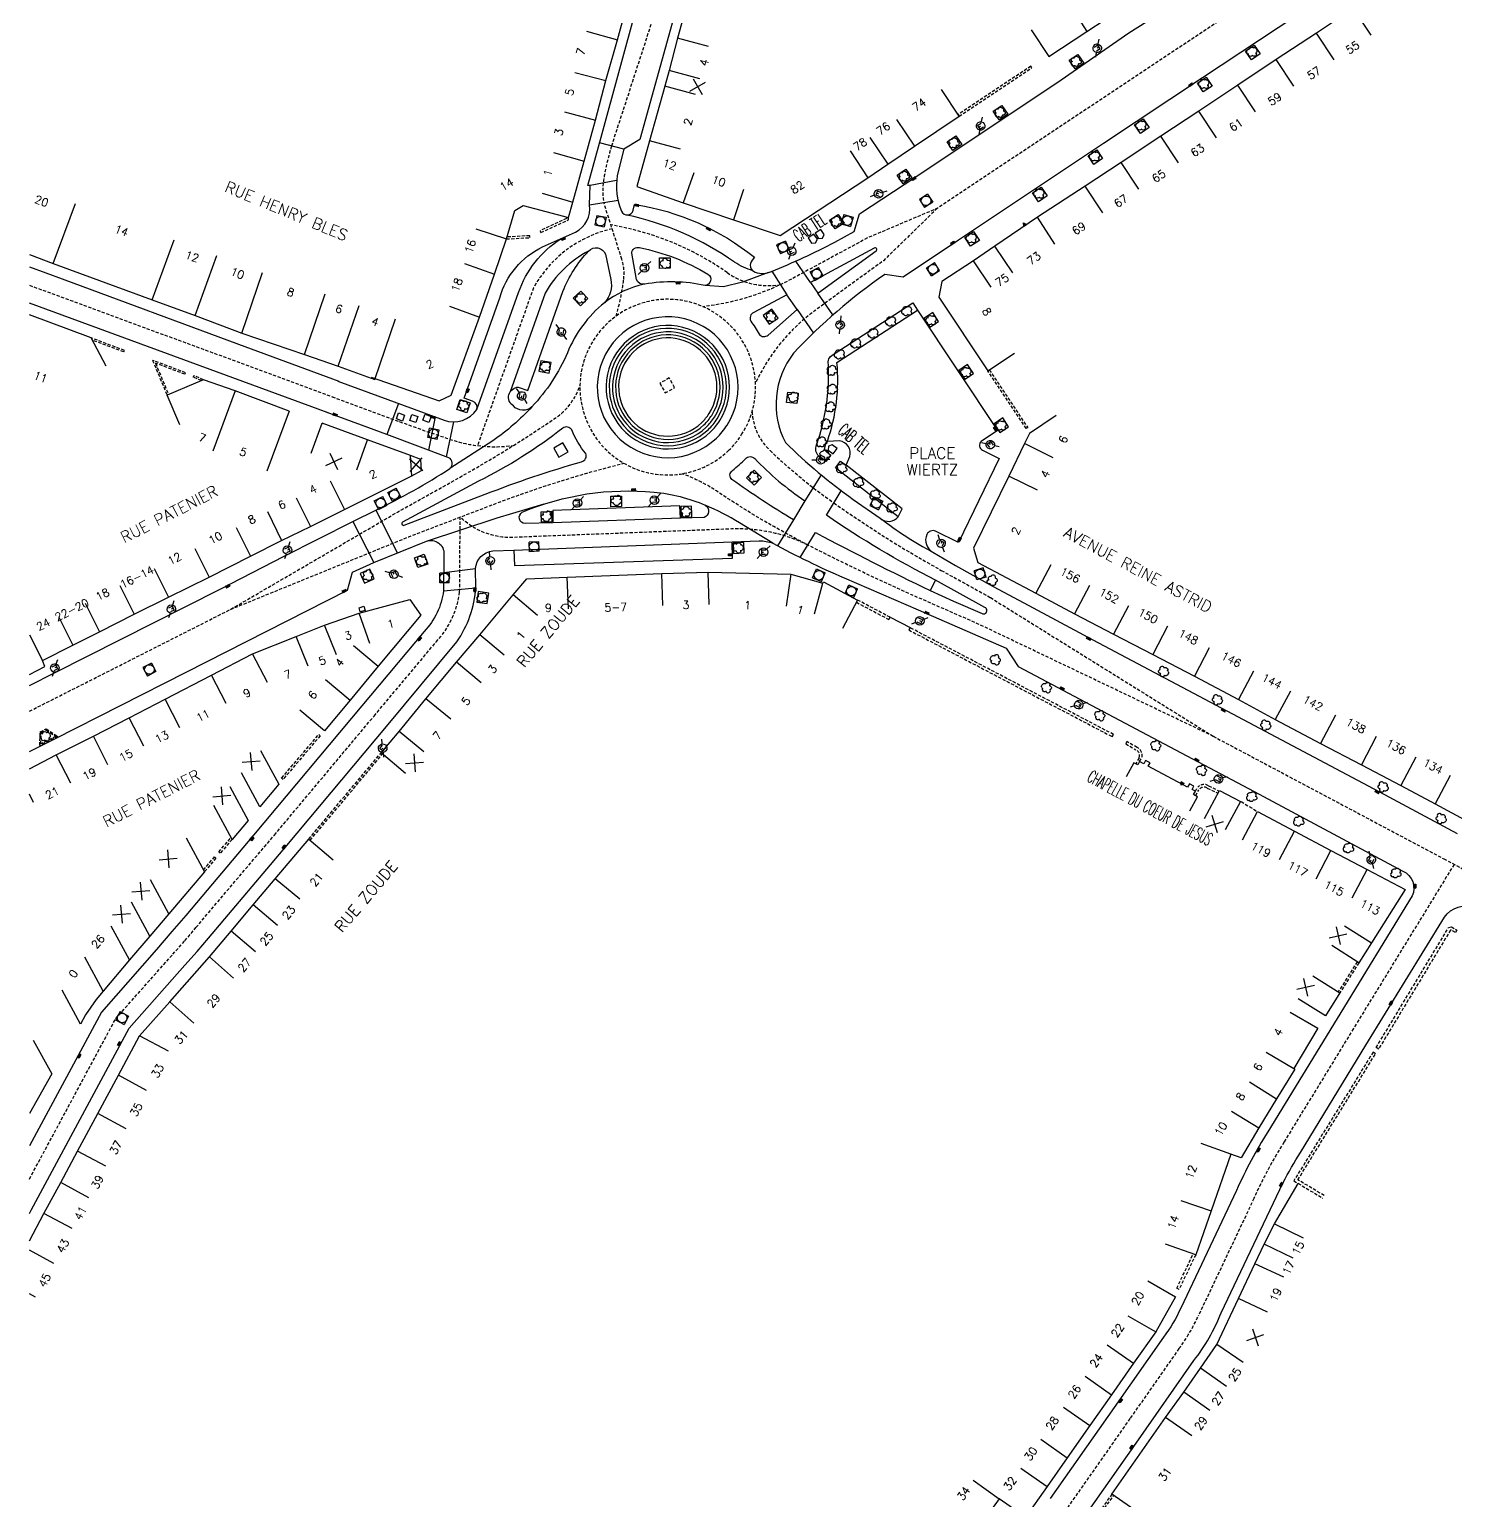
# Model space of a CAD drawing. Header units: millimetres. Extents: x 183999 to 185000, y 128000 to 129001.
# Drawn here: x 184000 to 184222.7, y 128118.6 to 128348.3 of the extents above; entities that cross this region are included whole.
import ezdxf
from ezdxf.enums import TextEntityAlignment as Align

# ---------------------------------------------------------------- set-up
doc = ezdxf.new("R2010")
doc.units = ezdxf.units.MM
doc.linetypes.add('DASHED', pattern=[0.75, 0.5, -0.25])
doc.layers.get('0').update_dxf_attribs({"linetype": 'CONTINUOUS'})
for name, color, linetype in [('W0001', 6, 'DASHED'), ('W0008', 7, 'CONTINUOUS'), ('W0100', 7, 'CONTINUOUS'), ('W0112', 1, 'DASHED'), ('W0300', 7, 'CONTINUOUS'), ('W0334', 7, 'CONTINUOUS'), ('W0400', 7, 'CONTINUOUS'), ('W0420', 7, 'CONTINUOUS'), ('W0471', 7, 'CONTINUOUS'), ('W0851', 7, 'CONTINUOUS'), ('W0984', 7, 'CONTINUOUS'), ('W0989', 7, 'CONTINUOUS'), ('W0991', 7, 'CONTINUOUS'), ('W1102', 7, 'CONTINUOUS')]:
    doc.layers.add(name, color=color, linetype=linetype)
doc.styles.get("Standard").update_dxf_attribs({"font": 'romans.shx', "width": 0.85})

# ---------------------------------------------------------------- blocks, each defined once
blk = doc.blocks.new('T300')
for p, q in [((-0.8, 0.51), (-0.86, 0.34)), ((-0.86, 0.34), (-0.86, 0.17)), ((-0.86, 0.17), (-0.74, 0.06)), ((-0.69, 0.63), (-0.8, 0.51)), ((-0.8, -0.06), (-0.74, 0.06)), ((-0.74, 0.06), (-0.69, 0.11)), ((-0.57, 0.69), (-0.69, 0.63)), ((-0.46, 0.69), (-0.57, 0.69)), ((-0.29, 0.63), (-0.46, 0.69)), ((-0.29, 0.63), (-0.17, 0.74)), ((-0.23, 0.57), (-0.29, 0.63)), ((-0.17, 0.74), (-0.06, 0.8)), ((-0.06, 0.8), (0.06, 0.8)), ((0.06, 0.8), (0.23, 0.74)), ((0.23, 0.74), (0.34, 0.63)), ((0.34, 0.63), (0.4, 0.51)), ((0.46, 0.46), (0.34, 0.46)), ((0.4, 0.51), (0.4, 0.46)), ((0.57, 0.4), (0.46, 0.46)), ((0.57, 0.4), (0.69, 0.29)), ((0.69, 0.29), (0.74, 0.17)), ((0.74, 0.06), (0.69, -0.17)), ((0.74, 0.17), (0.74, 0.06)), ((-0.8, -0.17), (-0.8, -0.06)), ((-0.8, -0.23), (-0.8, -0.17)), ((-0.74, -0.34), (-0.8, -0.23)), ((-0.69, -0.4), (-0.74, -0.34)), ((-0.51, -0.46), (-0.69, -0.4)), ((-0.4, -0.46), (-0.51, -0.46)), ((-0.4, -0.46), (-0.34, -0.46)), ((-0.34, -0.46), (-0.34, -0.4)), ((-0.34, -0.51), (-0.34, -0.46)), ((-0.29, -0.63), (-0.34, -0.51)), ((-0.17, -0.74), (-0.29, -0.63)), ((-0.06, -0.8), (-0.17, -0.74)), ((0.06, -0.8), (-0.06, -0.8)), ((0.17, -0.74), (0.06, -0.8)), ((0.23, -0.69), (0.17, -0.74)), ((0.29, -0.46), (0.23, -0.46)), ((0.29, -0.63), (0.23, -0.69)), ((0.46, -0.4), (0.29, -0.46)), ((0.34, -0.51), (0.29, -0.63)), ((0.34, -0.51), (0.34, -0.46)), ((0.57, -0.34), (0.46, -0.4)), ((0.63, -0.29), (0.57, -0.34)), ((0.69, -0.17), (0.63, -0.29))]:
    blk.add_line(p, q)
blk = doc.blocks.new('t991o')
at = {"color": 0, "linetype": 'Continuous'}
for p, q in [((-1, 1), (1, -1)), ((-1, -1), (1, 1))]:
    blk.add_line(p, q, dxfattribs=at)
blk = doc.blocks.new('T420')
for p, q in [((0.75, 0.75), (-0.75, 0.75)), ((-0.75, 0.75), (-0.75, -0.75)), ((0.75, 0.75), (0.75, -0.75)), ((0.75, -0.75), (-0.75, -0.75))]:
    blk.add_line(p, q)
blk.add_ellipse((0, 0), major_axis=(-0.53, 0.53), ratio=1, start_param=3.926991, end_param=10.210176)
blk = doc.blocks.new('T471')
for p, q in [((-0.333334, 0.333334), (-0.333334, -0.333334)), ((-0.333334, 0.333334), (0.333334, 0.333334)), ((-0.333334, 0), (0, 0)), ((0.500001, 0.500001), (1.000002, 1.000002)), ((-0.500001, -0.500001), (-1.000002, -1.000002)), ((-0.333334, -0.333334), (0.333334, -0.333334))]:
    blk.add_line(p, q)
blk.add_ellipse((0, 0), major_axis=(0.471405, 0.471405), ratio=1, start_param=5.4977871438, end_param=11.780972451)
blk = doc.blocks.new('T400')
for p, q in [((-0.15, 0.3), (0.15, 0.3)), ((-0.15, -0.25), (-0.15, 0.3)), ((-0.15, 0.15), (0.15, 0.15)), ((-0.15, 0), (0.15, 0)), ((0.15, 0.3), (0.15, -0.25)), ((-0.15, -0.15), (0.15, -0.15)), ((-0.15, -0.25), (-0.15, -0.3)), ((-0.15, -0.3), (0.15, -0.3)), ((0.15, -0.3), (0.15, -0.25))]:
    blk.add_line(p, q)
blk = doc.blocks.new('t112o')
at = {"color": 0, "linetype": 'Continuous'}
for p, q in [((-0.5, 0.5), (0.5, 0.5)), ((-0.5, -0.5), (-0.5, 0.5)), ((0.5, 0.5), (0.5, -0.5)), ((0.5, -0.5), (-0.5, -0.5))]:
    blk.add_line(p, q, dxfattribs=at)
blk = doc.blocks.new('T851')
for p, q in [((-0.25, -0.15), (0, 0.32)), ((0, 0.32), (0.25, -0.15)), ((-0.25, -0.15), (0.25, -0.15))]:
    blk.add_line(p, q)
for major_axis in [(-0.106, 0.106), (-0.0354, 0.0354), (-0.0236, 0.0236)]:
    blk.add_ellipse((0, 0), major_axis=major_axis, ratio=1, start_param=3.926991, end_param=10.210176)

msp = doc.modelspace()

# ---------------------------------------------------------------- linework, layer by layer
at = {"layer": 'W0001'}
for points in [[(184091.61, 128303.54, 0.039606), (184092.79, 128309.27, 0.108349), (184092.5, 128312.43), (184089.69, 128321.28, -0.083266), (184089.6, 128324.34, -0.044537), (184090.92, 128330.12), (184097.85, 128351.45), (184104.05, 128374.07), (184110.66, 128398.08), (184116.64, 128419.82), (184122.11, 128439.68), (184130.12, 128468.69), (184136.6, 128492.22), (184142.85, 128514.77), (184155.57, 128562.75), (184158.33, 128574.83), (184162.54, 128597.99), (184166.03, 128617.02), (184170.35, 128640.8)], [(184090.99, 128317.18, 0.213774), (184078.7, 128307.96), (184069.96, 128283.33)], [(184117.3, 128308.48, -0.199009), (184108.97, 128310.34, 0.112344), (184090.8, 128317.78, 0.100408)], [(184111.21, 128285.05, 16.951269), (184109.16, 128282.56, 0.058993), (184111.21, 128285.05, 0.058993)], [(184112.84, 128288.65, 0.192827), (184115.64, 128282.55, 0.036003), (184125.62, 128274.37, 0.027171), (184142.38, 128263.85), (184150.06, 128259.59), (184184.85, 128237.94), (184208.69, 128225.27), (184220.85, 128218.8), (184231.79, 128212.99), (184253.38, 128201.53), (184279.61, 128187.6), (184297.15, 128178.27), (184326.78, 128162.49), (184340.3, 128155.32), (184349.74, 128150.3), (184381.28, 128133.53), (184405.38, 128120.74)], [(184000, 128168.8), (184013.48, 128193.85), (184022.38, 128203.89), (184024.28, 128206.01), (184026, 128208.06), (184038.25, 128222.51), (184053.82, 128241.1), (184063.5, 128252.66, 0.158055), (184067.18, 128260.48), (184067.26, 128272.16)], [(184222.47, 128217.94), (184206.74, 128192.29), (184195.91, 128174.58, 0.036138), (184191.21, 128165.77), (184182.5, 128147.39, -0.055095), (184179.5, 128142.32), (184171.84, 128131.38), (184161.56, 128116.73), (184145.47, 128093.96), (184131.73, 128074.19, -0.138646), (184114.06, 128060.84, -0.170823), (184091.27, 128060.79, 0.018917), (184087.85, 128061.76), (184083.33, 128063.59, 0.400938), (184041.24, 128052.28), (184034.05, 128040.05), (184022.86, 128020.95), (184017.33, 128011.59, -0.092652), (184007.09, 127999.88, 0.207532)]]:
    msp.add_lwpolyline(points, format="xyb", dxfattribs=at)
at = {"layer": 'W0001', "flags": 128}
for points in [[(184396, 128503.77, -0.099707), (184391.15, 128490.15, -0.090991), (184377.02, 128476.52), (184337.02, 128449.99), (184283.9, 128414.8), (184243.43, 128387.98), (184203.8, 128361.61), (184164.41, 128335.46), (184141.74, 128320.37), (184130.96, 128315.81), (184119.2, 128309.44, -0.095834), (184105.15, 128305.02, 25.143801)], [(184141.74, 128320.37), (184133.35, 128312.2), (184122.68, 128304.43, 0.127986), (184113.37, 128293.07, 1.405737)], [(184000, 128241.84), (184005.55, 128244.66), (184031.38, 128257.74), (184057.46, 128272.94), (184066.59, 128278.04, 0.020948), (184082.09, 128287.59, 0.169017), (184085.98, 128292.79, 10997.650715)], [(184047.25, 128290.97), (184056.71, 128287.47, 0.007512), (184065.71, 128284.3, 0.1141), (184075.55, 128283.34, 0.800585)], [(184031.38, 128257.74), (184059.25, 128269.1), (184071.86, 128273.92, -0.030683), (184092.84, 128280.58, 0.498401)], [(184184.85, 128237.94), (184148.06, 128255.52), (184139.96, 128259.07, -0.015187), (184121.56, 128267.8, -0.029743), (184107.61, 128276.03, 0.06004), (184101.92, 128278.94, 1.47995)], [(184121.56, 128267.8, 0.12368), (184109.64, 128270.31), (184092.59, 128269.65), (184075.54, 128268.99, -0.204987), (184067.26, 128272.16, -11.079746)]]:
    msp.add_lwpolyline(points, format="xyb", dxfattribs=at)
msp.add_lwpolyline([(184000, 128308.37), (184047.49, 128290.9)], dxfattribs=at)
at = {"layer": 'W0008'}
for points in [[(184106.4, 128371.28), (184099.82, 128347.43), (184095.31, 128331.11), (184092.83, 128329.61), (184091.79, 128325.5, 0.137186), (184092.45, 128319.93, 0.719914), (184094.29, 128320.09), (184094.5, 128321, -0.130923), (184113.23, 128312.73), (184113.23, 128312.73), (184112.84, 128312.27), (184112.83, 128312.27, 0.522713), (184113.34, 128310.42, 0.196349), (184115.88, 128310.53, 0.026084), (184125.75, 128315.11), (184128.79, 128316.76), (184129.61, 128319.54), (184138.41, 128325.32), (184161.1, 128340.43), (184171.67, 128347.77), (184182.1, 128354.38, 0.187562)], [(184209.87, 128358.46), (184183.18, 128340.76), (184167.72, 128330.49), (184145.06, 128315.42), (184136.41, 128309.63), (184133.55, 128310.05, 0.053556), (184119.33, 128297.77, 0.293773), (184118.04, 128283.79, 0.037402), (184128.63, 128274.91), (184132.85, 128271.99, 0.432028), (184135.67, 128272.22), (184136.3, 128273.47), (184127.52, 128280.28), (184128.08, 128281.65, 0.472985), (184126.51, 128284.05), (184124.6, 128283.99, 0.106968), (184126.1, 128296.32), (184138.65, 128304.48), (184151.15, 128285.7), (184148.61, 128283.96, 0.54337), (184148.81, 128282.63), (184151.44, 128281.34), (184145.07, 128268.19), (184141.49, 128269.95, 0.416827), (184140.14, 128269.46, 0.400262), (184141.08, 128266.69), (184144.6, 128264.62), (184150.51, 128261.35), (184155.26, 128258.78), (184166.04, 128253), (184186.96, 128241.92), (184210.81, 128229.24), (184222.96, 128222.77)], [(184048.15, 128293.41), (184064.74, 128287.28, 0.34263), (184069.87, 128288.99, 0.396155), (184069.19, 128290.27), (184067.86, 128290.73), (184073.44, 128306.41, -0.214987), (184080.12, 128314.35), (184085.27, 128316.67, 0.310408), (184087.47, 128320.91), (184087.54, 128323.94), (184087.19, 128323.95), (184089.25, 128331.52), (184094.95, 128352.25)], [(184000, 128245.85), (184003.93, 128247.85), (184029.76, 128260.93), (184039.8, 128266.06), (184050.48, 128271.49), (184054.18, 128273.28, 0.030641), (184065.67, 128279.75, 0.503882), (184065.49, 128281.44), (184055.8, 128285.04), (184046.35, 128288.53)], [(184000, 128235.56), (184003.95, 128237.56), (184024.45, 128247.94), (184049.67, 128260.75), (184050.46, 128263.57), (184053.76, 128265.05), (184061.99, 128268.38, -0.544225), (184064.72, 128266.37), (184064.68, 128260.65, -0.156371), (184061.64, 128254.32), (184051.89, 128242.69), (184035, 128222.49), (184024.41, 128209.96), (184022.24, 128207.47), (184019.85, 128204.66), (184011.24, 128194.83), (184000, 128173.96)], [(184000, 128163.43), (184000.27, 128163.94), (184015.58, 128192.38), (184024.27, 128202.2), (184026.2, 128204.34), (184027.94, 128206.42), (184040.19, 128220.87), (184055.77, 128239.47), (184066.74, 128252.69, 0.134607), (184069.7, 128261.14), (184069.66, 128264.15, -0.368698), (184072.36, 128266.88), (184075.62, 128266.99), (184075.72, 128264.6), (184109.8, 128265.73), (184109.72, 128268.31), (184113.96, 128268.47, -0.074745), (184116.06, 128268.1, 0.023926), (184127.22, 128262.69), (184138.77, 128257.66), (184152.54, 128251.68), (184154.41, 128248.85), (184191.23, 128229.3), (184214.47, 128216.89, -0.412907), (184215.92, 128213), (184204.19, 128193.86), (184193.36, 128176.16, 0.035938), (184188.48, 128167.02), (184179.78, 128148.65, -0.055887), (184177.07, 128144.09), (184169.39, 128133.11), (184159.36, 128118.92)], [(184017.01, 128000, -0.081425), (184016.25, 128001.88, -0.145779), (184016.47, 128004.03), (184025.16, 128018.93), (184036.69, 128038.65), (184043.78, 128050.7, -0.268425), (184067.75, 128064.37, -0.097667), (184079.89, 128061.9), (184084.83, 128059.69, 0.120106), (184104.87, 128055.86, 0.215711), (184132.94, 128070.98), (184147.72, 128091.78), (184163.72, 128114.6), (184172.8, 128127.55), (184181.82, 128140.45, 0.075538), (184186.07, 128147.91), (184195.79, 128168.24, -0.02471), (184198.47, 128172.96), (184208.7, 128189.68), (184220.97, 128209.68, -0.355083), (184225.69, 128211.15)]]:
    msp.add_lwpolyline(points, format="xyb", dxfattribs=at)
at = {"layer": 'W0008', "flags": 128}
for points in [[(184089.79, 128305.63, 0.128527), (184084.01, 128297.81, -0.085697), (184078.46, 128289.39, -0.414713), (184075.57, 128289.52, -0.736034), (184076.34, 128292.47), (184077.83, 128291.94), (184083.3, 128307.42, -0.093265), (184087.29, 128313.7, -0.54993), (184089.97, 128313.23), (184090.78, 128309.28, -0.242883), (184089.79, 128305.63)], [(184046.67, 128288.43), (184000, 128305.55, 0.0329)], [(184097.53, 128276.07, -0.078207), (184105.52, 128274.03, -0.636863), (184105.34, 128272.11), (184101.65, 128272.01), (184101.58, 128273.93), (184081.72, 128273.2), (184081.75, 128271.29), (184077.4, 128271.14, -0.707936), (184076.94, 128272.96, -0.122131), (184097.53, 128276.07)]]:
    msp.add_lwpolyline(points, format="xyb", dxfattribs=at)
for points in [[(184105.49, 128308.33, 0.096849), (184096.09, 128308.54, -0.39802), (184094.81, 128309.25), (184094.05, 128313.39, -0.489266), (184095.25, 128314.25, -0.084927), (184105.94, 128310.11, -0.726652)], [(184131.91, 128314.16), (184121.97, 128308.78), (184123.13, 128307.11), (184132.22, 128313.72, 0.96758)], [(184084.67, 128285.78, 0.45266), (184083.28, 128286.05, -0.0493), (184070.13, 128277.75), (184058.28, 128271.36, 0.984545), (184058.51, 128270.9), (184071.16, 128275.74, -0.021888), (184086.21, 128280.81, 0.469772), (184086.87, 128282.09, -0.069195)], [(184111.83, 128281.27, -0.445216), (184113.25, 128281.31, 0.05658), (184121.1, 128274.71), (184119.32, 128271.73, -0.019988), (184109.7, 128278.02, -0.480201), (184109.77, 128279.45, 0.019268)]]:
    msp.add_lwpolyline(points, format="xyb", close=True, dxfattribs=at)
msp.add_lwpolyline([(184000, 128311.24), (184005.09, 128309.37), (184032.67, 128299.16), (184048.32, 128293.38)], dxfattribs=at)
at = {"layer": 'W0008'}
for points in [[(184115.34, 128300.6), (184119.9, 128304.58), (184118.27, 128306.89), (184113.1, 128304.14, 0.42061), (184112.62, 128302.77, -0.032566), (184113.94, 128300.73, 0.452829)], [(184108.93, 128286.51, 16.951269), (184107.29, 128284.51, 0.058993)], [(184140.66, 128260.69), (184144.28, 128259.04), (184148.75, 128257.11, 1.03599), (184149.2, 128258.05), (184141.48, 128262.31)]]:
    msp.add_lwpolyline(points, format="xyb", close=True, dxfattribs=at)
at = {"layer": 'W0100'}
msp.add_line((184023.47, 128286.59), (184021.51, 128291.19), dxfattribs=at)
for points in [[(184053.35, 128294.02), (184063.98, 128290.34), (184065.86, 128291.18), (184070.27, 128303.41), (184072.64, 128310.08), (184074.48, 128315.6), (184075.8, 128320.06), (184077.09, 128320.8), (184084.18, 128318.97), (184084.87, 128321.35), (184086.64, 128327.77), (184088.37, 128334.16), (184090, 128340.34), (184091.81, 128346.7), (184093.49, 128352.8)], [(184102.95, 128353.36), (184101.22, 128346.97), (184099.87, 128341.92), (184099.21, 128339.48), (184096.84, 128330.93), (184094.86, 128323.79), (184102.09, 128321.23), (184109.92, 128318.57), (184117.21, 128316.16), (184130.93, 128325.15), (184134.06, 128327.3), (184138.22, 128330.11), (184145.2, 128334.78), (184142.43, 128338.94)], [(184206.74, 128351.58), (184200.96, 128347.75), (184194.68, 128343.6), (184188.7, 128339.62), (184182.59, 128335.56), (184176.69, 128331.65), (184170.47, 128327.55), (184164.85, 128323.82), (184157.42, 128319.01), (184150.75, 128314.47), (184147.39, 128312.2), (184142.49, 128308.96), (184142.01, 128306.51), (184149.63, 128295), (184153.8, 128297.76)], [(184156.44, 128348.27), (184159.2, 128344.1), (184165.11, 128348), (184170.84, 128351.73)], [(184160.33, 128288.03), (184156.18, 128285.24), (184155.4, 128283.65), (184152.91, 128278.57), (184147.43, 128267.29), (184148.08, 128265.06), (184157.14, 128260.28), (184163.2, 128257.07), (184169.28, 128253.88), (184175.4, 128250.7), (184181.9, 128247.32), (184188.77, 128243.68), (184194.52, 128240.57), (184201.61, 128236.83), (184207.98, 128233.49), (184214.14, 128230.25), (184219.49, 128227.4), (184224.69, 128224.58), (184230.1, 128221.78), (184235.04, 128219.02), (184237.48, 128223.39)], [(184000, 128247.59), (184002.42, 128248.81), (184002.05, 128249.76), (184006.77, 128252.16), (184010.96, 128254.26), (184016.35, 128257), (184021.69, 128259.65), (184028.08, 128262.81), (184034.5, 128266.08), (184039.38, 128268.53), (184043.88, 128270.71), (184049.18, 128273.36), (184059.7, 128278.63), (184061.24, 128279.45), (184061.11, 128281.16), (184059.49, 128281.8), (184052.8, 128284.23), (184045.72, 128286.83)], [(184058.72, 128232.13), (184054.92, 128235.37), (184057.74, 128238.68), (184061.91, 128243.76), (184066.69, 128249.49), (184070.31, 128253.8), (184075.53, 128260.03), (184077.67, 128262.52), (184083.97, 128262.81), (184098.73, 128263.35), (184105.98, 128263.55), (184118.91, 128263.25), (184123.91, 128261.87), (184124, 128262.03), (184129.32, 128259.21), (184126.97, 128254.79)], [(184000, 128232.87), (184004.16, 128235.03), (184010.02, 128237.97), (184015.59, 128240.84), (184021.19, 128243.72), (184028.45, 128247.48), (184034.84, 128250.82), (184041.66, 128253.52), (184046.09, 128255.28), (184051.5, 128257.17), (184059.42, 128259.31), (184061.14, 128256.83), (184054.44, 128248.89), (184050.06, 128243.6), (184046.05, 128238.79), (184042.21, 128241.99)], [(184036.09, 128235.74), (184038.96, 128230.44), (184036, 128226.94), (184033.13, 128232.24)], [(184181.18, 128226.28), (184182.41, 128228.46), (184181.77, 128228.82), (184182.06, 128229.34), (184181.55, 128229.63), (184181.84, 128230.15), (184181.13, 128230.53), (184180.84, 128230.01), (184174.71, 128233.27), (184174.99, 128233.8), (184174.29, 128234.18), (184174.01, 128233.65), (184173.36, 128233.99), (184173.08, 128233.46), (184172.43, 128233.81), (184171.26, 128231.6)], [(184031.3, 128230.1), (184034.16, 128224.8), (184031.64, 128221.83), (184028.77, 128227.13)], [(184183.46, 128225.08), (184185.81, 128229.49), (184189.08, 128227.75), (184186.73, 128223.34)], [(184189.4, 128221.77), (184191.74, 128226.19), (184197.52, 128223.13), (184203.23, 128220.12), (184208.87, 128217.13), (184214.82, 128214), (184209.56, 128205.67), (184207.59, 128202.56), (184203.36, 128205.24)], [(184000, 128159.13), (184002.24, 128163.4), (184004.89, 128168.26), (184007.51, 128173.16), (184010.67, 128179.03), (184013.89, 128185.01), (184017.19, 128191.18), (184021.95, 128196.47), (184028.1, 128203.48), (184031.49, 128207.49), (184034.94, 128211.59), (184038.39, 128215.7), (184043.61, 128221.88), (184047.43, 128218.66)], [(184024.45, 128222.06), (184027.32, 128216.75), (184021.76, 128210.2), (184018.8, 128206.71), (184015.65, 128203.01), (184011.5, 128198.14), (184010.41, 128196.84), (184008.75, 128194.44), (184007.96, 128192.97), (184005.09, 128198.27)], [(184200.4, 128200.54), (184204.63, 128197.88), (184202.37, 128194.28), (184198.13, 128196.94)], [(184196.86, 128194.88), (184201.16, 128192.33), (184197.43, 128186.05), (184197.61, 128185.93), (184194.75, 128181.33), (184191.97, 128176.8), (184189.19, 128172.13), (184187.62, 128172.69), (184184.52, 128163.82), (184182.11, 128156.98), (184177.39, 128158.64)], [(184000.61, 128190.5), (184003.48, 128185.2), (184000, 128179.02)], [(184173.12, 128116.73), (184169.03, 128119.6), (184177.42, 128131.56), (184180.24, 128135.53), (184182.84, 128139.25), (184185.39, 128142.96), (184188.81, 128150.16), (184191.36, 128155.58), (184192.82, 128158.62), (184194.41, 128161.82), (184198.88, 128159.6)], [(184174.63, 128152.89), (184178.97, 128150.41), (184175.86, 128144.96), (184172.41, 128140.02), (184168.96, 128135.12), (184165.57, 128130.31), (184162.03, 128125.28), (184158.92, 128120.79), (184155.55, 128116.01), (184151.41, 128118.87), (184148.47, 128114.73)]]:
    msp.add_lwpolyline(points, dxfattribs=at)
for points in [[(184123.57, 128317.09), (184122.68, 128316.49), (184123.21, 128315.69), (184123.84, 128315.71), (184124.12, 128316.28)], [(184122.49, 128316.36), (184121.6, 128315.76), (184122.13, 128314.96), (184122.76, 128314.98), (184123.04, 128315.55)], [(184125.49, 128282.02), (184126.13, 128282.88), (184125.37, 128283.45), (184124.78, 128283.23), (184124.7, 128282.6)], [(184051.65, 128257.36), (184051.47, 128258.01), (184052.23, 128258.23), (184052.41, 128257.58)]]:
    msp.add_lwpolyline(points, close=True, dxfattribs=at)
at = {"layer": 'W0100', "flags": 128}
for points in [[(184000, 128313.15), (184003.72, 128311.77), (184019.15, 128306.07), (184025.88, 128303.64), (184033.15, 128300.91)], [(184012, 128295.75), (184009.62, 128300.15), (184000, 128303.77)], [(184033.18, 128300.91), (184042.93, 128297.56), (184048.21, 128295.74), (184053.91, 128293.65)], [(184040.57, 128288.72), (184032.13, 128291.86), (184027.2, 128293.62), (184025.93, 128293.08), (184021.51, 128291.19)]]:
    msp.add_lwpolyline(points, dxfattribs=at)
at = {"layer": 'W0112'}
for p, q in [((184014.83, 128298.19), (184009.62, 128300.15)), ((184014.74, 128297.96), (184009.8, 128299.81)), ((184014.74, 128297.96), (184014.83, 128298.19)), ((184024.37, 128294.71), (184019.23, 128296.64)), ((184019.23, 128296.64), (184021.51, 128291.19)), ((184024.28, 128294.47), (184019.68, 128296.21)), ((184019.68, 128296.21), (184021.74, 128291.28)), ((184024.28, 128294.47), (184024.37, 128294.71)), ((184025.57, 128294.02), (184025.67, 128294.25)), ((184026.88, 128293.48), (184025.57, 128294.02)), ((184027.2, 128293.62), (184025.67, 128294.25))]:
    msp.add_line(p, q, dxfattribs=at)
for points in [[(184145.2, 128334.78), (184156.53, 128342.32), (184156.37, 128342.57), (184145.04, 128335.03)], [(184083.88, 128319.05), (184083.87, 128318.79), (184079.75, 128316.88), (184079.88, 128316.61), (184084.16, 128318.6), (184084.18, 128318.97)], [(184074.48, 128315.6), (184078.16, 128315.81), (184078.14, 128316.11), (184074.57, 128315.91)], [(184149.88, 128295.16), (184155.88, 128286.14), (184155.63, 128285.98), (184149.63, 128295)], [(184129.13, 128258.86), (184134.21, 128256.17), (184134.39, 128256.52), (184129.32, 128259.21)], [(184043.61, 128221.88), (184054.92, 128235.37)], [(184043.84, 128221.69), (184055.14, 128235.18)], [(184189.2, 128227.74), (184191.74, 128226.19)], [(184031.64, 128221.83), (184029.79, 128219.68), (184029.56, 128219.88), (184031.49, 128222.11)], [(184027.16, 128217.04), (184028.9, 128219.09), (184029.13, 128218.9), (184027.32, 128216.75)], [(184207.33, 128202.72), (184204.38, 128198.04)], [(184207.59, 128202.56), (184204.63, 128197.88)], [(184202.17, 128166.22), (184198.06, 128168.68), (184210.19, 128188.35), (184209.8, 128188.6), (184197.43, 128168.52), (184201.97, 128165.8)], [(184182.11, 128156.98), (184179.51, 128151.56), (184179.15, 128151.73), (184181.73, 128157.11)], [(184169.03, 128119.6), (184166.3, 128115.75), (184166.59, 128115.55), (184169.31, 128119.4)]]:
    msp.add_lwpolyline(points, dxfattribs=at)
for points in [[(184100.74, 128292.38), (184099.9, 128293.89), (184098.43, 128293.06), (184099.27, 128291.55)], [(184137.31, 128254.54), (184169.09, 128237.87), (184169.28, 128238.22), (184137.5, 128254.9)], [(184001.6, 128236.5), (184001.7, 128238.64), (184002.61, 128239.1), (184004.41, 128237.91)], [(184001.76, 128236.75), (184001.84, 128238.55), (184002.6, 128238.93), (184004.11, 128237.93)], [(184045.4, 128238.02), (184039.61, 128231.21), (184039.38, 128231.41), (184045.17, 128238.22)], [(184210.29, 128189.33), (184221.6, 128208.07), (184222.06, 128208.19), (184222.9, 128207.67), (184222.66, 128207.28), (184221.98, 128207.69), (184221.9, 128207.67), (184210.68, 128189.1)]]:
    msp.add_lwpolyline(points, close=True, dxfattribs=at)
for points in [[(184173.36, 128233.99), (184173.71, 128234.67, 0.338761), (184172.97, 128236.19), (184171.38, 128237.1), (184171.18, 128236.75), (184172.78, 128235.83, -0.394127), (184173.27, 128234.58), (184172.77, 128233.62)], [(184182.06, 128229.34), (184182.44, 128230.01, -0.338761), (184184.11, 128230.22), (184185.75, 128229.39)], [(184182.08, 128228.65), (184182.6, 128229.58, -0.394127), (184183.92, 128229.86), (184185.57, 128229.04)]]:
    msp.add_lwpolyline(points, format="xyb", dxfattribs=at)
at = {"layer": 'W0334'}
for points in [[(184163.73, 128344.43), (184164.65, 128343.07), (184163.28, 128342.16), (184162.36, 128343.52)], [(184190.8, 128343.57), (184189.89, 128344.94), (184191.26, 128345.86), (184192.18, 128344.49)], [(184183.28, 128338.55), (184182.37, 128339.92), (184183.74, 128340.84), (184184.66, 128339.46)], [(184151.86, 128336.46), (184152.78, 128335.1), (184151.41, 128334.18), (184150.49, 128335.55)], [(184173.47, 128332.06), (184172.56, 128333.43), (184173.93, 128334.35), (184174.85, 128332.98)], [(184144.66, 128331.69), (184145.58, 128330.33), (184144.21, 128329.41), (184143.29, 128330.77)], [(184166.21, 128327.23), (184165.3, 128328.6), (184166.67, 128329.52), (184167.58, 128328.15)], [(184136.86, 128326.5), (184137.79, 128325.14), (184136.42, 128324.22), (184135.49, 128325.58)], [(184157.54, 128321.41), (184156.62, 128322.78), (184158, 128323.7), (184158.91, 128322.32)], [(184126.28, 128319.44), (184127.2, 128318.08), (184125.83, 128317.16), (184124.91, 128318.52)], [(184146.97, 128314.45), (184146.06, 128315.82), (184147.43, 128316.74), (184148.35, 128315.37)], [(184100.03, 128312.66), (184100.05, 128311.04), (184098.38, 128311.01), (184098.36, 128312.63)], [(184084.9, 128306.33), (184086.03, 128305.15), (184087.21, 128306.28), (184086.09, 128307.46)], [(184116.89, 128303.25), (184115.95, 128304.61), (184114.58, 128303.65), (184115.52, 128302.3)], [(184139.68, 128303.19), (184140.61, 128301.81), (184141.97, 128302.71), (184141.05, 128304.09)], [(184079.56, 128294.95), (184081.17, 128294.66), (184081.47, 128296.3), (184079.85, 128296.59)], [(184145.12, 128295.08), (184146.05, 128293.7), (184147.41, 128294.6), (184146.49, 128295.98)], [(184119.83, 128289.89), (184118.2, 128290.08), (184118.4, 128291.69), (184120.04, 128291.51)], [(184067.25, 128290.54), (184068.8, 128290.02), (184068.29, 128288.47), (184066.73, 128288.99)], [(184150.62, 128286.75), (184151.54, 128285.37), (184152.9, 128286.26), (184151.98, 128287.65)], [(184082.68, 128281.53), (184084.11, 128282.34), (184083.28, 128283.75), (184081.86, 128282.94)], [(184113.14, 128277.15), (184111.99, 128278.31), (184113.14, 128279.49), (184114.29, 128278.33)], [(184090.79, 128273.78), (184090.77, 128275.41), (184092.43, 128275.43), (184092.46, 128273.81)], [(184103.42, 128272.23), (184103.4, 128273.87), (184101.74, 128273.81), (184101.76, 128272.16)], [(184079.94, 128271.37), (184079.89, 128273.01), (184081.52, 128273.08), (184081.57, 128271.44)], [(184060.67, 128264.27), (184060.11, 128265.82), (184061.65, 128266.37), (184062.22, 128264.83)], [(184109.88, 128268.11), (184109.95, 128266.49), (184111.61, 128266.61), (184111.53, 128268.22)], [(184053.83, 128262.52), (184053.15, 128264.03), (184051.66, 128263.37), (184052.33, 128261.85)], [(184069.85, 128258.9), (184071.48, 128258.66), (184071.71, 128260.31), (184070.08, 128260.54)]]:
    msp.add_lwpolyline(points, close=True, dxfattribs=at)
for points in [[(184092.83, 128329.62), (184089.01, 128330.62)], [(184091.65, 128324.73), (184087.54, 128323.94)], [(184087.47, 128320.91), (184091.91, 128321.65)], [(184115.43, 128310.36), (184111.37, 128308.83), (184108.37, 128308.14), (184105.49, 128308.33)], [(184115.92, 128310.55), (184118.27, 128306.89)], [(184121.97, 128308.78), (184119.66, 128312.14)], [(184125.46, 128303.73), (184123.13, 128307.11)], [(184119.9, 128304.58), (184122.41, 128300.9)], [(184057.62, 128289.91), (184055.8, 128285.04)], [(184063.35, 128287.8), (184062.3, 128282.62)], [(184065.14, 128281.57), (184066.28, 128287.03)], [(184135.67, 128272.22), (184125.86, 128279.84), (184126.66, 128280.9), (184127.52, 128280.28)], [(184123.62, 128278.78), (184121.1, 128274.71)], [(184057.48, 128266.55), (184054.14, 128273.26)], [(184061.99, 128268.38), (184073.02, 128272.05), (184080.39, 128274.25)], [(184050.48, 128271.49), (184053.76, 128265.05)], [(184101.65, 128272.01), (184081.75, 128271.29)], [(184119.32, 128271.73), (184116.81, 128267.7)], [(184075.62, 128266.99), (184109.72, 128268.31)], [(184064.7, 128263.52), (184069.66, 128264.15)], [(184064.68, 128260.65), (184069.7, 128261.14)], [(184194.41, 128161.82), (184198.11, 128168.11)]]:
    msp.add_lwpolyline(points, dxfattribs=at)
for points in [[(184112.96, 128310.64, -0.086612), (184110.12, 128311.97, 0.100408), (184093.27, 128319.34, 0.100408)], [(184069.87, 128288.99), (184076.39, 128307.22, -0.16948), (184082.98, 128315.63)], [(184087.29, 128313.7, 0.143284), (184080.52, 128307.13), (184075.06, 128291.73)], [(184096, 128308.52, 0.112629), (184089.79, 128305.63, 0.114176)], [(184096.09, 128308.54), (184096.09, 128308.54, 0.114176)], [(184124.6, 128283.99), (184124.35, 128283.86), (184124.1, 128282.74), (184125.16, 128281.86), (184124.36, 128280.83), (184123.3, 128281.65, -0.329992), (184122.91, 128283.45, 0.097314), (184124.76, 128295.97, -0.346422), (184125.48, 128297.53), (184137.92, 128305.64), (184138.65, 128304.48)], [(184107.8, 128287.24, 16.951269), (184106.36, 128285.49, 0.058993), (184107.8, 128287.24, 0.058993)], [(184107.38, 128287.51, 16.951269), (184106.01, 128285.85, 0.058993), (184107.38, 128287.51, 0.058993)], [(184106.96, 128287.78, 16.951269), (184105.67, 128286.21, 0.058993), (184106.96, 128287.78, 0.058993)], [(184106.54, 128288.05, 16.951269), (184105.32, 128286.57, 0.058993), (184106.54, 128288.05, 0.058993)], [(184106.12, 128288.32, 16.951269), (184104.97, 128286.93, 0.058993), (184106.12, 128288.32, 0.058993)], [(184078.46, 128289.39, -0.055846), (184072.36, 128284.09), (184065.67, 128279.75)], [(184141.48, 128262.31, -0.031909), (184124.46, 128272.46), (184126.77, 128276.28)], [(184116.06, 128268.1), (184110.87, 128271.26, 0.03918), (184105.52, 128274.03)], [(184132.85, 128271.99, 0.04181), (184141.08, 128266.69, 0.04181)], [(184120.36, 128265.86), (184122.76, 128269.74, 0.00945), (184140.66, 128260.69)]]:
    msp.add_lwpolyline(points, format="xyb", dxfattribs=at)
at = {"layer": 'W0334', "flags": 128}
msp.add_lwpolyline([(184134.39, 128256.52), (184137.5, 128254.9)], dxfattribs=at)
at = {"layer": 'W1102'}
for p, q in [((184162.38, 128352.19), (184165.11, 128348)), ((184209.5, 128347.42), (184206.74, 128351.58)), ((184087.01, 128348.07), (184091.81, 128346.7)), ((184106.05, 128345.66), (184101.22, 128346.97)), ((184203.72, 128343.58), (184200.96, 128347.75)), ((184197.45, 128339.44), (184194.68, 128343.6)), ((184085.17, 128341.61), (184090, 128340.34)), ((184104.7, 128340.62), (184099.87, 128341.92)), ((184104.03, 128338.18), (184099.21, 128339.48)), ((184191.46, 128335.45), (184188.7, 128339.62)), ((184083.54, 128335.46), (184088.37, 128334.16)), ((184185.35, 128331.4), (184182.59, 128335.56)), ((184135.41, 128334.25), (184138.22, 128330.11)), ((184101.66, 128329.62), (184096.84, 128330.93)), ((184131.24, 128331.42), (184134.06, 128327.3)), ((184179.44, 128327.48), (184176.69, 128331.65)), ((184081.82, 128329.1), (184086.64, 128327.77)), ((184128.18, 128329.34), (184130.93, 128325.15)), ((184173.25, 128323.39), (184170.47, 128327.55)), ((184103.76, 128325.94), (184102.09, 128321.23)), ((184167.62, 128319.66), (184164.85, 128323.82)), ((184080.06, 128322.74), (184084.87, 128321.35)), ((184111.52, 128323.31), (184109.92, 128318.57)), ((184003.72, 128311.77), (184007.19, 128321.15)), ((184069.73, 128317.18), (184074.48, 128315.6)), ((184160.14, 128314.81), (184157.42, 128319.01)), ((184019.15, 128306.07), (184022.61, 128315.45)), ((184025.88, 128303.64), (184029.28, 128313.04)), ((184153.57, 128310.33), (184150.75, 128314.47)), ((184033.15, 128300.91), (184036.4, 128310.37)), ((184067.93, 128311.75), (184072.64, 128310.08)), ((184150.18, 128308.05), (184147.39, 128312.2)), ((184042.93, 128297.56), (184046.18, 128307.02)), ((184048.21, 128295.74), (184051.47, 128305.19)), ((184053.91, 128293.65), (184057.17, 128303.1)), ((184065.57, 128305.1), (184070.27, 128303.41)), ((184032.13, 128291.86), (184028.65, 128282.48)), ((184040.57, 128288.72), (184037.09, 128279.35)), ((184044, 128282.13), (184045.72, 128286.83)), ((184051.1, 128279.53), (184052.8, 128284.23)), ((184159.87, 128281.43), (184155.4, 128283.65)), ((184046.94, 128277.83), (184049.18, 128273.36)), ((184157.41, 128276.37), (184152.91, 128278.57)), ((184041.64, 128275.19), (184043.88, 128270.71)), ((184037.19, 128273.02), (184039.38, 128268.53)), ((184032.26, 128270.55), (184034.5, 128266.08)), ((184025.81, 128267.26), (184028.08, 128262.81)), ((184019.48, 128264.13), (184021.69, 128259.65)), ((184159.47, 128264.7), (184157.14, 128260.28)), ((184084.2, 128257.82), (184083.97, 128262.81)), ((184098.91, 128258.35), (184098.73, 128263.35)), ((184106.12, 128258.54), (184105.98, 128263.55)), ((184122.57, 128257.05), (184123.91, 128261.87)), ((184014.13, 128261.48), (184016.35, 128257)), ((184079.36, 128256.82), (184075.53, 128260.03)), ((184165.54, 128261.49), (184163.2, 128257.07)), ((184008.7, 128258.72), (184010.96, 128254.26)), ((184053.15, 128252.43), (184051.5, 128257.17)), ((184171.6, 128258.31), (184169.28, 128253.88)), ((184004.53, 128256.63), (184006.77, 128252.16)), ((184047.93, 128250.63), (184046.09, 128255.28)), ((184177.71, 128255.14), (184175.4, 128250.7)), ((184000, 128253.8), (184002.05, 128249.76)), ((184043.5, 128248.88), (184041.66, 128253.52)), ((184074.14, 128250.58), (184070.31, 128253.8)), ((184037.17, 128246.36), (184034.84, 128250.82)), ((184050.62, 128252.11), (184054.44, 128248.89)), ((184184.21, 128251.75), (184181.9, 128247.32)), ((184070.53, 128246.29), (184066.69, 128249.49)), ((184191.11, 128248.09), (184188.77, 128243.68)), ((184030.74, 128243.04), (184028.45, 128247.48)), ((184046.22, 128246.8), (184050.06, 128243.6)), ((184023.49, 128239.28), (184021.19, 128243.72)), ((184065.78, 128240.59), (184061.91, 128243.76)), ((184196.89, 128244.98), (184194.52, 128240.57)), ((184203.94, 128241.25), (184201.61, 128236.83)), ((184017.88, 128236.39), (184015.59, 128240.84)), ((184012.26, 128233.5), (184010.02, 128237.97)), ((184061.6, 128235.51), (184057.74, 128238.68)), ((184210.31, 128237.92), (184207.98, 128233.49)), ((184006.47, 128230.6), (184004.16, 128235.03)), ((184216.47, 128234.67), (184214.14, 128230.25)), ((184221.84, 128231.81), (184219.49, 128227.4)), ((184000.66, 128227.58), (184000, 128228.89)), ((184195.19, 128218.72), (184197.52, 128223.13)), ((184200.9, 128215.7), (184203.23, 128220.12)), ((184206.53, 128212.71), (184208.87, 128217.13)), ((184042.22, 128212.48), (184038.39, 128215.7)), ((184038.76, 128208.37), (184034.94, 128211.59)), ((184035.3, 128204.26), (184031.49, 128207.49)), ((184205.33, 128208.34), (184209.56, 128205.67)), ((184031.86, 128200.18), (184028.1, 128203.48)), ((184025.67, 128193.13), (184021.95, 128196.47)), ((184021.73, 128188.75), (184017.19, 128191.18)), ((184193.13, 128188.61), (184197.43, 128186.05)), ((184018.29, 128182.64), (184013.89, 128185.01)), ((184190.5, 128183.97), (184194.75, 128181.33)), ((184015.08, 128176.66), (184010.67, 128179.03)), ((184187.71, 128179.41), (184191.97, 128176.8)), ((184011.92, 128170.79), (184007.51, 128173.16)), ((184009.28, 128165.87), (184004.89, 128168.26)), ((184179.8, 128165.47), (184184.52, 128163.82)), ((184006.67, 128161.07), (184002.24, 128163.4)), ((184197.32, 128156.45), (184192.82, 128158.62)), ((184003.8, 128155.62), (184000, 128157.67)), ((184195.88, 128153.45), (184191.36, 128155.58)), ((184000.96, 128150.34), (184000, 128150.85)), ((184193.32, 128148.01), (184188.81, 128150.16)), ((184171.52, 128147.44), (184175.86, 128144.96)), ((184168.31, 128142.89), (184172.41, 128140.02)), ((184189.51, 128140.13), (184185.39, 128142.96)), ((184164.87, 128138), (184168.96, 128135.12)), ((184186.94, 128136.39), (184182.84, 128139.25)), ((184184.32, 128132.64), (184180.24, 128135.53)), ((184161.48, 128133.18), (184165.57, 128130.31)), ((184181.52, 128128.69), (184177.42, 128131.56)), ((184157.94, 128128.16), (184162.03, 128125.28)), ((184147.34, 128121.77), (184151.41, 128118.87)), ((184154.81, 128123.63), (184158.92, 128120.79))]:
    msp.add_line(p, q, dxfattribs=at)
at = {"layer": 'W1102', "flags": 128}
for points in [[(184059.7, 128278.63), (184059.49, 128281.8)], [(184118.91, 128263.25), (184118.17, 128258.27)], [(184021.76, 128210.2), (184018.89, 128215.5)], [(184018.8, 128206.71), (184015.93, 128212.01)], [(184015.65, 128203.01), (184012.78, 128208.31)], [(184011.5, 128198.14), (184008.63, 128203.44)], [(184187.62, 128172.69), (184182.94, 128174.35)]]:
    msp.add_lwpolyline(points, dxfattribs=at)

# ---------------------------------------------------------------- block references
at = {"layer": 'W0112', "rotation": 339.726431273793}
for p in [(184057.95, 128287.81), (184060.02, 128287.57), (184062.07, 128287.58)]:
    msp.add_blockref('t112o', p, dxfattribs=at)
at = {"layer": 'W0300'}
for p, rotation in [((184190.99, 128344.83), 33.7189270502129), ((184163.46, 128343.38), 73.6883223011729), ((184183.47, 128339.81), 33.7189270502129), ((184151.59, 128335.41), 73.6883223011729), ((184173.66, 128333.32), 33.7189270502129), ((184144.39, 128330.64), 73.6883223011729), ((184166.4, 128328.49), 33.7189270502129), ((184136.6, 128325.44), 73.6883223011729), ((184157.72, 128322.67), 33.7189270502129), ((184126.01, 128318.38), 73.6883223011729), ((184147.16, 128315.71), 33.7189270502129), ((184099.24, 128311.8), 181.19434965759), ((184086.16, 128306.33), 43.6930516978159), ((184137.08, 128304.37), 44.4129144587553), ((184115.79, 128303.35), 304.724161157089), ((184134.57, 128302.74), 44.4129144587553), ((184140.89, 128302.9), 33.3575103051126), ((184131.82, 128300.86), 44.4129144587553), ((184126.57, 128297.61), 44.4129144587553), ((184129.12, 128299.3), 44.4129144587553), ((184080.64, 128295.69), 43.6930516978159), ((184125.36, 128295.12), 75.43490942243238), ((184146.33, 128294.79), 33.3575103051126), ((184119.22, 128290.85), 247.768905047446), ((184125.39, 128292.19), 75.43490942243238), ((184067.84, 128289.53), 339.726431273793), ((184125.11, 128289.43), 75.43490942243238), ((184124.43, 128286.75), 75.43490942243238), ((184151.82, 128286.45), 33.3575103051126), ((184123.74, 128283.96), 75.43490942243238), ((184124.22, 128281.92), 75.43490942243238), ((184126.91, 128279.8), 63.0188394907642), ((184113.11, 128278.31), 325.517801514648), ((184129.52, 128277.62), 63.0188394907642), ((184091.65, 128274.69), 270.971381078589), ((184132.1, 128275.67), 63.0188394907642), ((184102.58, 128273.08), 92.14321789110271), ((184134.75, 128273.67), 63.0188394907642), ((184080.68, 128272.21), 270.971381078589), ((184061.15, 128265.33), 203.930095956559), ((184110.72, 128267.33), 2.2156264308461), ((184052.84, 128262.96), 296.996624929745), ((184150.32, 128262.19), 286.318872505346), ((184070.78, 128259.6), 49.39983853332651), ((184150.78, 128249.96), 152.033266945203), ((184177.14, 128247.96), 331.844483146729), ((184158.77, 128245.62), 152.033266945203), ((184185.53, 128243.54), 332.067532555454), ((184167.11, 128241.25), 150.583070011809), ((184002.56, 128237.9), 26.9029431430982), ((184193.08, 128239.58), 332.067532555454), ((184175.84, 128236.56), 151.901643886763), ((184182.98, 128232.69), 151.901643886763), ((184190.92, 128228.54), 59.02149898497679), ((184211.41, 128229.95), 332.012123955799), ((184198.27, 128224.71), 59.02149898497679), ((184220.47, 128225), 331.9666585829229), ((184206.04, 128220.53), 59.02149898497679), ((184213.44, 128216.62), 59.02149898497679)]:
    msp.add_blockref('T300', p, dxfattribs=dict(at, rotation=rotation))
at = {"layer": 'W0400'}
for p, rotation in [((184181.35, 128339.68), 123.691784759405), ((184138.13, 128325.02), 123.298440368627), ((184094.83, 128320.85), 75.61418677287502), ((184106.04, 128317.17), 60.49699627421297), ((184083.36, 128315.62), 114.2122825822463), ((184144.15, 128314.97), 303.639328793778), ((184101.31, 128308.73), 94.47239869951696), ((184068.41, 128291.93), 341.590536157535), ((184047.73, 128288.16), 249.692937430615), ((184063.02, 128287.78), 69.72643127379295), ((184150.83, 128285.99), 33.661259220757), ((184094.36, 128276.44), 91.84733709988585), ((184145.23, 128268.69), 334.138382391411), ((184109.46, 128266.27), 91.90529094312967), ((184030.96, 128261.38), 297.080673150121), ((184049.18, 128260.63), 116.9224106612506), ((184069.56, 128260.84), 357.6840483438594), ((184140.12, 128257.2), 246.518844615461), ((184060.92, 128253.18), 320.039978620361), ((184165.42, 128253.18), 61.84448314672907), ((184161.22, 128245.39), 242.033266945203), ((184186.45, 128242), 62.06753255545397), ((184182.26, 128234.24), 241.901643886763), ((184210.45, 128229.27), 62.01212395579901), ((184034.75, 128221.95), 139.7189131232387), ((184039.77, 128220.63), 139.7189131232387), ((184216.33, 128214.54), 355.816468148772), ((184212.59, 128196.25), 148.3529599160659), ((184007.76, 128188.02), 151.7167232303965), ((184014.01, 128189.91), 151.7167232303965), ((184191.9, 128173.37), 329.6552810917481), ((184195.47, 128167.92), 154.4385688454618), ((184170.36, 128134.21), 325.003776678569), ((184172.12, 128126.89), 144.849413194089)]:
    msp.add_blockref('T400', p, dxfattribs=dict(at, rotation=rotation))
at = {"layer": 'W0420'}
for p, rotation in [((184140, 128321.56), 33.298440368627), ((184089.17, 128318.39), 78.7615978000217), ((184127.7, 128318.47), 73.6883223011729), ((184117.65, 128314.28), 23.0740292976906), ((184122.92, 128310.15), 208.419492929441), ((184141.09, 128310.86), 213.639328793778), ((184063.07, 128285.17), 258.497320450067), ((184056.96, 128275.67), 206.916239378383), ((184054.84, 128274.35), 206.916239378383), ((184132.25, 128274.31), 63.0188394907642), ((184078.8, 128267.54), 272.237445969213), ((184123.27, 128263.09), 156.465855774679), ((184148.44, 128263.29), 286.318872505346), ((184064.82, 128262.67), 269.607050146313), ((184128.34, 128260.6), 156.465855774679), ((184018.74, 128248.36), 27.36230032747019), ((184014.48, 128193.94), 61.82692965736621)]:
    msp.add_blockref('T420', p, dxfattribs=dict(at, rotation=rotation))
at = {"layer": 'W0471'}
for p, rotation in [((184166.73, 128345.39), 213.407206905993), ((184148.52, 128333.23), 33.298440368627), ((184132.59, 128322.65), 334.402057074662), ((184119.03, 128313.7), 23.0740292976906), ((184096.04, 128311.08), 181.19434965759), ((184126.59, 128302.17), 218.095670523574), ((184083.06, 128301.07), 79.8102919212365), ((184076.88, 128291.09), 79.8102919212365), ((184150.03, 128283.48), 303.661259220757), ((184123.56, 128281.11), 318.066726287114), ((184097.59, 128274.81), 182.103049353412), ((184085.58, 128274.36), 182.103049353412), ((184142.35, 128268.06), 244.138382391411), ((184040.29, 128267.01), 206.926689786298), ((184071.95, 128265.34), 49.39983853332651), ((184114.63, 128266.7), 358.860316243124), ((184056.9, 128263.24), 296.996624929745), ((184022.17, 128257.8), 207.080673150121), ((184139.04, 128255.95), 156.518844615461), ((184003.97, 128248.6), 206.862628679704), ((184163.85, 128242.87), 150.583070011809), ((184055.16, 128236.09), 50.02338218065861), ((184185.67, 128231.27), 151.901643886763), ((184209.53, 128218.64), 59.02149898497679)]:
    msp.add_blockref('T471', p, dxfattribs=dict(at, rotation=rotation))
at = {"layer": 'W0851'}
for p, rotation in [((184155.42, 128317.85), 33.7189270502129), ((184180, 128230.57), 151.623339284567)]:
    msp.add_blockref('T851', p, dxfattribs=dict(at, rotation=rotation))
at = {"layer": 'W0991'}
for p, rotation in [((184104.36, 128339.4), 344.8787314911726), ((184047.55, 128280.83), 69.9044617345843), ((184060.39, 128280.35), 3.824873043579118), ((184034.61, 128233.99), 319.7907999132954), ((184060.13, 128233.78), 319.5367709916941), ((184030.03, 128228.62), 319.661339469968), ((184185.09, 128224.21), 61.99399318262536), ((184021.67, 128218.78), 319.7150839658382), ((184017.41, 128213.76), 319.724604813395), ((184014.36, 128210.16), 319.583529809409), ((184204.35, 128206.79), 327.6383733689829), ((184199.26, 128198.74), 327.8671041398985), ((184191.42, 128144.07), 334.1849476388096)]:
    msp.add_blockref('t991o', p, dxfattribs=dict(at, rotation=rotation))

# ---------------------------------------------------------------- texts
at = {"layer": 'W0984', "width": 0.5}
for s, rotation, p in [('CAB TEL', 34.0457, (184121.84, 128317.43)), ('CAB TEL', 319.8041, (184128.83, 128284.39)), ('CHAPELLE DU COEUR DE JESUS', 331.8202, (184174.99, 128226.76))]:
    msp.add_text(s, height=2, rotation=rotation, dxfattribs=at).set_placement(p, align=Align.MIDDLE)
at = {"layer": 'W0989'}
for s, rotation, p in [('RUE HENRY BLES', 337.4156, (184040.14, 128319.96)), ('RUE PATENIER', 27.1424, (184021.82, 128272.63)), ('AVENUE REINE ASTRID', 331.9892, (184173.09, 128263.95)), ('RUE ZOUDE', 50.04, (184080.98, 128254.34)), ('RUE PATENIER', 27.1424, (184019.06, 128228.25)), ('RUE ZOUDE', 49.7158, (184052.56, 128212.93))]:
    msp.add_text(s, height=1.75, rotation=rotation, dxfattribs=at).set_placement(p, align=Align.MIDDLE)
for s, p in [('PLACE', (184140.99, 128282.16)), ('WIERTZ', (184140.99, 128279.57))]:
    msp.add_text(s, height=1.75, dxfattribs=at).set_placement(p, align=Align.MIDDLE)
at = {"layer": 'W0991'}
for s, rotation, p in [('7', 74.1085, (184086.09, 128344.84)), ('55', 33.5735, (184206.61, 128345.5)), ('4', 74.9459, (184105.37, 128343.14)), ('57', 33.4227, (184200.58, 128341.51)), ('5', 75.1805, (184084.35, 128338.54)), ('74', 33.7427, (184138.92, 128336.59)), ('59', 33.6807, (184194.45, 128337.45)), ('2', 74.5089, (184102.85, 128333.9)), ('76', 34.0909, (184133.32, 128332.84)), ('61', 33.5678, (184188.41, 128333.42)), ('3', 74.9098, (184082.68, 128332.28)), ('78', 34.3644, (184129.71, 128330.38)), ('63', 33.5657, (184182.4, 128329.44)), ('1', 74.5233, (184080.94, 128325.92)), ('12', 341.2681, (184099.96, 128327.23)), ('65', 33.4017, (184176.35, 128325.43)), ('14', 29.9183, (184074.52, 128324.12)), ('10', 341.2681, (184107.64, 128324.63)), ('82', 34.3644, (184119.9, 128323.67)), ('20', 339.6925, (184001.9, 128321.51)), ('67', 33.5476, (184170.44, 128321.53)), ('14', 339.7215, (184014.38, 128316.89)), ('69', 32.9284, (184163.88, 128317.24)), ('16', 71.6222, (184068.83, 128314.46)), ('12', 340.119, (184025.4, 128312.85)), ('73', 34.2879, (184156.85, 128312.57)), ('10', 339.4792, (184032.49, 128310.24)), ('75', 33.9631, (184151.88, 128309.19)), ('8', 341.0618, (184040.8, 128307.28)), ('18', 70.4592, (184066.75, 128308.43)), ('6', 340.9856, (184048.34, 128304.68)), ('4', 339.8655, (184053.99, 128302.67)), ('8', 303.5239, (184149.49, 128304.25)), ('2', 24.1346, (184062.51, 128296.06)), ('11', 339.3544, (184001.75, 128294.03)), ('7', 342.7978, (184026.99, 128284.55)), ('6', 63.9748, (184161.43, 128284.29)), ('5', 339.6095, (184033.39, 128282.32)), ('2', 26.6075, (184053.64, 128278.85)), ('4', 63.9748, (184158.64, 128278.9)), ('4', 26.5467, (184044.29, 128276.51)), ('6', 25.9363, (184039.42, 128274.1)), ('8', 26.6037, (184034.72, 128271.79)), ('10', 27.0213, (184029.03, 128268.91)), ('2', 62.1602, (184154.05, 128270.02)), ('12', 26.3353, (184022.64, 128265.69)), ('16-14', 26.6356, (184016.8, 128262.8)), ('156', 332.1144, (184162.51, 128263.09)), ('18', 26.9165, (184011.41, 128260.1)), ('152', 332.1144, (184168.57, 128259.9)), ('22-20', 26.6356, (184006.62, 128257.68)), ('9', 2.5958, (184081.04, 128257.98)), ('5-7', 2.0857, (184091.55, 128258.08)), ('3', 1.5108, (184102.51, 128258.45)), ('1', 358.7102, (184112.15, 128258.41)), ('1', 344.4773, (184120.37, 128257.66)), ('150', 332.1144, (184174.66, 128256.73)), ('24', 26.9755, (184002.16, 128255.42)), ('1', 15.1721, (184056.43, 128255.52)), ('3', 19.0386, (184049.76, 128253.67)), ('1', 50.0548, (184076.75, 128253.7)), ('148', 332.1144, (184180.96, 128253.45)), ('5', 21.6143, (184045.72, 128249.76)), ('146', 332.1144, (184187.66, 128249.92)), ('7', 21.6497, (184040.34, 128247.62)), ('4', 50.3915, (184048.42, 128249.46)), ('3', 49.9492, (184072.33, 128248.43)), ('144', 332.1144, (184194, 128246.53)), ('9', 27.3758, (184033.96, 128244.7)), ('6', 50.1751, (184044.21, 128244.39)), ('5', 50.1577, (184068.15, 128243.44)), ('142', 332.1144, (184200.42, 128243.12)), ('11', 27.3623, (184027.12, 128241.16)), ('13', 27.2834, (184020.68, 128237.83)), ('7', 50.6046, (184063.69, 128238.05)), ('138', 332.1144, (184207.13, 128239.59)), ('136', 332.1144, (184213.39, 128236.3)), ('15', 27.1644, (184015.07, 128234.95)), ('134', 332.1144, (184219.16, 128233.24)), ('19', 26.6468, (184009.36, 128232.05)), ('21', 27.4854, (184003.56, 128229.09)), ('119', 332.1221, (184192.29, 128220.24)), ('117', 332.1362, (184198.04, 128217.21)), ('21', 49.8407, (184044.82, 128215.57)), ('115', 332.0848, (184203.71, 128214.2)), ('23', 49.9892, (184040.49, 128210.42)), ('113', 332.2792, (184209.34, 128211.24)), ('26', 49.5394, (184010.71, 128205.88)), ('25', 49.8717, (184037.03, 128206.32)), ('27', 49.8021, (184033.58, 128202.22)), ('0', 55.6051, (184006.86, 128200.86)), ('29', 48.7468, (184028.76, 128196.65)), ('31', 48.0534, (184023.7, 128190.94)), ('4', 59.2871, (184194.99, 128191.75)), ('33', 60.6157, (184020.01, 128185.7)), ('6', 60.4857, (184191.82, 128186.29)), ('8', 58.5075, (184189.11, 128181.69)), ('35', 61.7223, (184016.68, 128179.65)), ('10', 59.2295, (184186.05, 128176.62)), ('37', 61.7223, (184013.5, 128173.73)), ('12', 70.5571, (184181.37, 128169.91)), ('39', 61.7936, (184010.6, 128168.33)), ('41', 61.4453, (184007.97, 128163.47)), ('14', 70.5571, (184178.6, 128162.06)), ('43', 62.2912, (184005.24, 128158.35)), ('15', 63.5905, (184198.1, 128158.03)), ('17', 64.3282, (184196.6, 128154.95)), ('45', 61.6753, (184002.38, 128152.98)), ('19', 64.8315, (184194.6, 128150.73)), ('20', 60.2524, (184173.07, 128150.17)), ('22', 54.893, (184169.91, 128145.16)), ('24', 54.8264, (184166.59, 128140.45)), ('25', 55.4665, (184188.23, 128138.26)), ('26', 54.8906, (184163.18, 128135.59)), ('27', 55.1094, (184185.63, 128134.51)), ('28', 54.8074, (184159.71, 128130.67)), ('29', 54.6131, (184182.92, 128130.66)), ('30', 55.3252, (184156.37, 128125.89)), ('32', 54.5157, (184153.11, 128121.25)), ('31', 54.9235, (184177.32, 128122.71)), ('34', 54.5157, (184145.87, 128119.7))]:
    msp.add_text(s, height=1.25, rotation=rotation, dxfattribs=at).set_placement(p, align=Align.MIDDLE)

doc.saveas('drawing.dxf')
